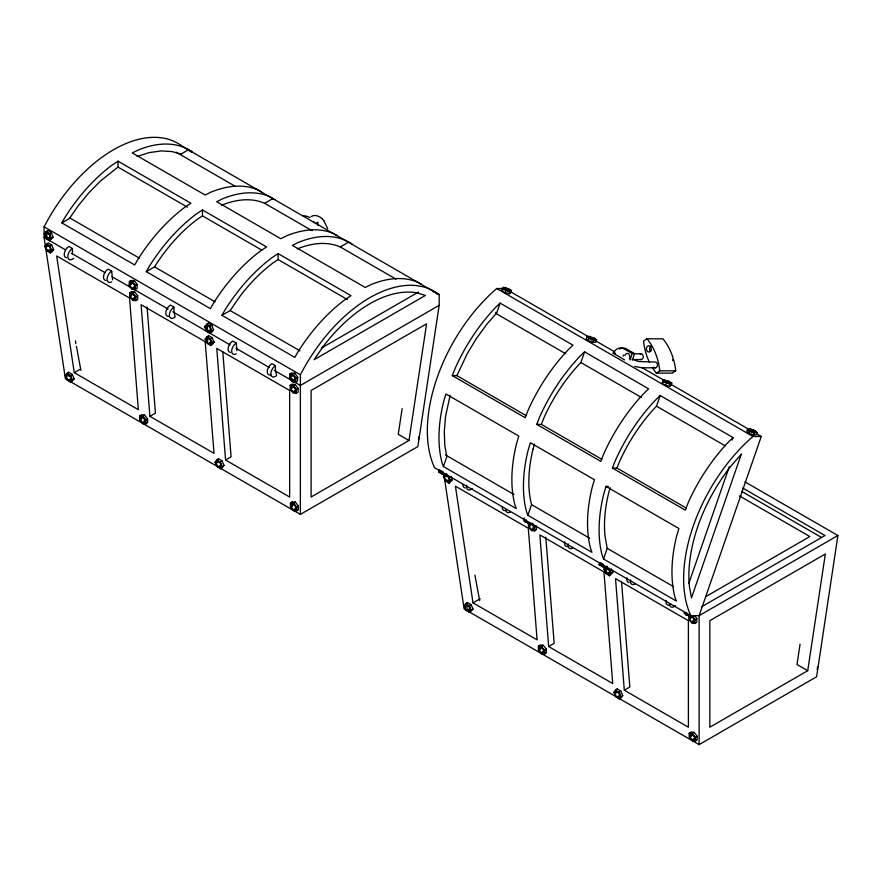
<?xml version="1.0" encoding="UTF-8"?>
<svg xmlns="http://www.w3.org/2000/svg" width="882" height="882" viewBox="0 0 882 882"><rect width="100%" height="100%" fill="white"/><g stroke="black" fill="none" stroke-linecap="round" stroke-linejoin="round"><path stroke-width="1.32" d="M129.356 281.479L129.07 285.382L132.002 289.406L135.222 289.539L136.997 288.491L137.283 284.588L134.351 280.564L131.131 280.432L129.356 281.479L132.565 281.601L134.351 280.564M129.808 285.404L130.029 282.405L130.922 281.876L130.701 284.886L129.808 285.404L132.068 288.513L135.442 288.094L132.068 288.513M134.549 288.612L134.759 285.603L132.498 282.505L130.029 282.405M135.222 289.539L135.497 285.636L132.565 281.601M289.781 374.1L289.505 378.003L292.438 382.038L295.657 382.16L297.432 381.123L297.708 377.22L294.775 373.185L291.567 373.053L289.781 374.1L293 374.233L294.775 373.185M290.465 375.026L292.934 375.126L295.194 378.235L294.974 381.233L292.504 381.134L290.244 378.036L290.465 375.026L293.827 374.607M291.347 374.508L291.137 377.507L290.244 378.036M295.657 382.16L295.933 378.257L293 374.233M402.159 408.509L398.267 434.297L408.994 440.482L426.59 323.793L311.092 390.472L311.092 497.007L408.994 440.482M418.476 439.357L418.884 436.645M439.159 305.326L417.859 446.579L300.376 514.404L65.4 378.753L44.1 237.49L44.1 226.817A128.926 74.441 -60 0 1 182.883 146.688L439.159 294.643L439.159 305.326L300.376 385.445L274.148 370.308M800.073 644.147L797.008 664.499L807.725 670.695L825.332 554.006L709.834 620.685L709.834 727.209L807.725 670.695M817.217 669.57L817.625 666.847M744.926 481.859L837.9 535.528L816.6 676.792L699.117 744.617L464.141 608.955L443.867 474.494M450.129 395.268L445.575 416.348L444.296 431.309L444.793 445.3L446.832 456.7L443.414 466.556L516.301 508.627L514.856 504.592A128.926 74.441 -60 0 1 516.499 443.8L518.792 436.072L445.906 394L443.613 401.718A128.926 74.441 -60 0 0 441.97 462.51L443.414 466.556M533.081 449.059L534.58 444.021M606.011 486.434L603.718 494.152A128.926 74.441 -60 0 0 602.075 554.943L603.509 558.99L676.395 601.061L674.951 597.026A128.926 74.441 -60 0 1 676.593 536.223L678.886 528.505L606.011 486.434L608.304 486.434M610.223 487.691L608.723 492.74A118.144 68.212 -60 0 0 605.019 536.058L607.202 548.339L603.509 558.99M446.799 475.122L442.29 474.163L438.652 472.113L439.434 469.819M442.29 474.163L443.073 471.87L440.35 470.327M524.217 517.921L523.434 520.226L525.308 522.1L530.06 523.765L532.926 523.555M525.308 522.1L526.091 519.796M607.235 567.743L602.726 566.795L599.087 564.734L599.87 562.44M602.726 566.795L603.509 564.491L600.774 562.948M604.082 566.784L606.397 567.269L606.794 566.123M693.362 616.176L690.485 616.386L685.733 614.721L686.527 612.428M452.29 375.611L456.876 375.622L467.46 353.274L476.545 338.324L486.743 324.344L496.687 312.956L500.105 303.099L572.991 345.182L568.747 349.206A128.926 74.441 -60 0 0 528.23 409.976L525.165 417.693L452.29 375.611L455.355 367.893A128.926 74.441 -60 0 1 495.871 307.134L500.105 303.099M527.866 515.308L526.422 511.273A128.926 74.441 -60 0 1 528.064 450.47L530.358 442.753L594.446 479.753L592.153 487.47A128.926 74.441 -60 0 0 590.51 548.262L591.943 552.308L527.866 515.308L531.559 504.669A117.968 68.112 -60 0 1 533.081 449.059M536.73 424.374L541.327 424.374L543.83 418.068A117.968 68.112 -60 0 1 580.863 362.491L584.557 351.852L648.634 388.852L644.4 392.887A128.926 74.441 -60 0 0 603.883 453.646L600.818 461.363L536.73 424.374L539.795 416.646A128.926 74.441 -60 0 1 580.312 355.887L584.557 351.852M630.013 359.966L632.218 353.605L634.599 353.616L632.394 359.966M660.199 395.533L655.965 399.568A128.926 74.441 -60 0 0 615.449 460.327L612.384 468.044L616.981 468.044L619.473 461.749A117.968 68.112 -60 0 1 656.506 406.172L660.199 395.533L733.085 437.604L732.225 440.074M688.908 583.101L729.249 466.787M756.491 433.735L761.254 436.48L699.117 615.658L699.117 744.617M507.723 288.337L511.362 290.387L509.697 293.728L505.21 292.714L501.571 290.663L503.236 287.323L506.599 288.083M504.063 287.797L503.005 289.748L504.063 287.797L506.367 288.315M505.21 292.714L506.025 290.421L502.387 288.359M509.267 292.107L510.325 290.156L507.525 288.579M510.325 290.156L509.917 291.303L508.054 290.255M509.697 293.728L511.362 290.387M590.014 336.34L587.158 336.483L586.354 338.776L588.239 340.628L592.969 342.326L595.824 342.194L596.629 339.89L594.744 338.049M588.239 340.628L589.044 338.324L587.158 336.483M590.036 337.916L590.444 336.77L594.093 338.082L595.548 339.504L589.694 338.291L588.25 336.869L590.444 336.77M592.969 342.326L593.784 340.033L596.629 339.89M668.148 380.958L671.786 383.02L670.133 386.349L665.645 385.335L662.007 383.284L663.661 379.944L667.024 380.704M666.803 380.936L664.499 380.418L663.44 382.369M665.645 385.335L666.45 383.042L662.812 380.98M669.703 384.728L670.761 382.777L667.95 381.2M670.353 383.935L670.761 382.777M670.133 386.349L671.786 383.02M747.594 429.104L746.778 431.408L748.664 433.249L753.404 434.958L756.249 434.815L757.065 432.522L755.179 430.67L750.45 428.961L747.594 429.104L749.48 430.956L754.209 432.654L757.065 432.522M748.686 429.501L748.278 430.648L750.472 430.537L750.88 429.391L754.529 430.703L755.973 432.125L750.13 430.923L748.686 429.501L750.88 429.391M748.664 433.249L749.48 430.956M749.722 432.07L750.13 430.923M754.121 431.849L754.529 430.703M753.404 434.958L754.209 432.654M623.012 356.185L623.839 354.994M624.566 359.867L613.155 353.274L613.607 352.414A11.411 8.842 -89.9 0 1 624.202 348.985L632.218 353.605M61.839 222.881L64.959 217.413A128.926 74.441 -60 0 1 112.036 165.132L118.023 161.174L190.898 203.257L184.922 207.204A128.926 74.441 -60 0 0 137.846 259.484L134.714 264.964L61.839 222.881L69.469 218.471L78.3 205.638L89.126 192.485L100.713 180.755L118.023 167.106L118.023 161.174M146.28 271.634L149.411 266.166A128.926 74.441 -60 0 1 196.488 213.885L202.474 209.938L266.551 246.938L260.576 250.885A128.926 74.441 -60 0 0 213.499 303.165L210.368 308.634L146.28 271.634L154.526 266.882A117.968 68.112 -60 0 1 197.59 219.1L202.474 215.87L202.474 209.938M221.933 315.315L225.064 309.847A128.926 74.441 -60 0 1 272.141 257.566L278.117 253.608L351.003 295.69L345.016 299.637A128.926 74.441 -60 0 0 297.94 351.918L294.82 357.386L221.933 315.315L230.18 310.552L239.684 296.738A118.144 68.212 -60 0 1 273.233 262.77L278.117 259.54L278.117 253.608M44.739 246.343L48.102 242.87L51.674 245.02L53.648 249.452L52.049 251.712L50.274 252.914L46.713 250.764L44.739 246.343L46.514 245.141M45.555 246.839L47.672 244.49L45.555 246.839L47.077 250.245L49.822 251.899L50.704 251.304L48.874 250.19M49.822 251.899L51.939 249.551M50.274 252.914L53.648 249.452M66.944 373.45L65.345 375.721L67.319 380.142L70.88 382.303L74.253 378.83L72.28 374.409L68.708 372.248L66.944 373.45L70.505 375.611L72.478 380.032L70.88 382.303M67.12 374.519L68.708 372.248M66.161 376.217L67.396 374.475L70.141 376.129L71.663 379.536L70.428 381.289L67.682 379.624L66.161 376.217L67.054 375.622M205.164 338.964L208.538 335.491L212.099 337.652L214.072 342.073L212.485 344.344L210.71 345.546L207.138 343.385L205.164 338.964L206.939 337.762M205.991 339.46L208.097 337.111L205.991 339.46L207.502 342.866L210.258 344.52L212.364 342.172L210.258 344.52M210.71 345.546L214.072 342.073M215.098 462.179L218.46 458.706L222.032 460.867L224.006 465.288L222.407 467.559L220.632 468.761L217.071 466.6L215.098 462.179L218.46 458.706M215.914 462.675L217.137 460.933L219.894 462.587L221.415 465.994L220.18 467.747L217.435 466.082L215.914 462.675L216.807 462.08M220.632 468.761L224.006 465.288M443.47 476.545L445.068 474.284L448.64 476.434L450.614 480.855L449.015 483.127L445.443 480.977L443.47 476.545L445.245 475.343M444.296 477.041L446.413 474.692L444.296 477.041L445.818 480.447L448.563 482.112L449.445 481.506L447.615 480.403M448.563 482.112L450.68 479.764M450.9 476.335L452.378 479.654L449.015 483.127M465.674 603.663L464.086 605.934L466.06 610.355L469.621 612.516L472.995 609.043L471.021 604.622L467.449 602.461L465.674 603.663L469.246 605.824L471.22 610.245L469.621 612.516M465.861 604.732L467.449 602.461M464.902 606.43L466.126 604.677L468.882 606.342L470.393 609.749L469.169 611.491L466.424 609.837L464.902 606.43L465.784 605.824M603.905 569.177L605.504 566.906L609.065 569.055L611.039 573.487L609.451 575.748L605.879 573.598L603.905 569.177L605.68 567.975M604.721 569.673L606.838 567.324L604.721 569.673L606.243 573.079L608.988 574.733L609.881 574.138L608.051 573.024M608.988 574.733L611.105 572.385M611.336 568.967L612.814 572.275L609.451 575.748M613.839 692.392L617.202 688.919L620.774 691.08L622.736 695.501L621.149 697.772L619.373 698.974L615.801 696.813L613.839 692.392L617.202 688.919M614.655 692.888L615.879 691.135L618.624 692.8L620.145 696.207L618.921 697.949L616.176 696.295L614.655 692.888L615.537 692.282M619.373 698.974L622.736 695.501M46.018 231.503L44.177 233.917L45.908 238.504L49.469 240.665L53.074 237.192L51.354 232.616L47.793 230.456L46.018 231.503L49.579 233.664L51.299 238.239L49.469 240.665M44.993 234.414L46.415 232.55L49.149 234.215L50.483 237.743L49.072 239.606L46.327 237.942L44.993 234.414L47.297 232.032M204.613 326.549L208.229 323.088L211.79 325.238L213.51 329.824L211.68 332.238L209.894 333.286L206.333 331.125L204.613 326.549L206.388 325.502M205.429 327.046L206.84 325.182L209.585 326.836L210.908 330.364L209.497 332.238L206.763 330.574L205.429 327.046L207.733 324.653M209.894 333.286L213.51 329.824M438.652 472.113L439.523 471.01M446.634 473.799L445.961 474.648L443.646 474.163M599.087 564.734L599.947 563.642M606.397 567.269L607.07 566.42M501.571 290.663L502.42 289.616M662.007 383.284L662.856 382.248M664.499 380.418L663.848 381.222L670.111 383.582M733.085 437.604L728.841 441.639A128.926 74.441 -60 0 0 688.324 502.409L685.27 510.127L612.384 468.044M311.026 216.663C314.422 214.15 319.185 215.947 321.908 218.615M46.327 244.071L49.899 246.221L51.674 245.02M47.077 250.245L47.959 249.639M129.709 292.791L131.484 291.589L134.582 291.788L137.68 295.713L137.68 299.439L135.905 300.641L132.807 300.442L129.709 296.506L129.709 292.791L132.807 292.989L134.582 291.788M130.426 293.684L132.807 293.849L135.189 296.87L135.189 299.737L132.807 299.582L130.426 296.561L130.426 293.684L131.308 293.089L131.308 295.955M132.807 293.849L133.7 293.243M135.905 300.641L135.905 296.914L137.68 295.713M132.807 299.582L133.7 298.987M70.505 375.611L72.28 374.409M70.141 376.129L71.023 375.534M70.428 381.289L71.321 380.682L69.491 379.58M72.478 380.032L74.253 378.83M206.763 336.692L210.324 338.853L212.099 337.652M139.643 416.006L141.418 414.805L144.505 415.003L147.603 418.939L147.603 422.654L145.828 423.867L142.741 423.658L139.643 419.733L139.643 416.006L142.741 416.205L144.505 415.003M142.741 422.798L146.004 422.357L142.741 422.798L140.348 419.777L140.348 416.91L143.623 416.458M140.348 419.777L141.241 419.171L141.241 416.304M145.122 422.963L145.122 420.086L146.004 419.49M145.828 423.867L145.828 420.141L147.603 418.939M290.145 385.412L291.92 384.21L295.018 384.409L298.105 388.345L298.105 392.071L296.33 393.273L293.243 393.063L290.145 389.138L290.145 385.412L293.243 385.61L295.018 384.409M290.862 386.316L293.243 386.47L295.624 389.491L295.624 392.369L293.243 392.203L290.862 389.183L290.862 386.316L291.744 385.71L291.744 388.576M293.243 386.47L294.125 385.864M296.33 393.273L296.33 389.546L298.105 388.345M293.243 392.203L294.125 391.608M216.685 459.908L220.257 462.069L222.032 460.867M220.18 467.747L221.073 467.14L219.232 466.038M290.465 503.082L292.229 501.88L295.327 502.078L298.425 506.014L298.425 509.73L296.65 510.932L293.552 510.733L290.465 506.808L290.465 503.082L293.552 503.28L295.327 502.078M291.17 506.852L291.17 503.986L292.063 503.379L292.063 506.246L291.17 506.852L293.552 509.873L296.826 509.432L293.552 509.873M295.944 510.039L295.944 507.161L296.826 506.566M296.65 510.932L296.65 507.216L298.425 506.014M445.818 480.447L446.7 479.852M450.614 480.855L452.378 479.654M529.167 523.897L530.049 523.302L530.049 526.168L529.167 526.763L531.548 529.795L533.93 529.95L533.93 527.083L531.548 524.051L529.167 523.897L529.167 526.763M531.548 524.051L532.43 523.456M534.646 530.854L534.646 527.127L536.41 525.926L536.41 529.652L534.646 530.854L531.548 530.644L528.45 526.719L528.45 522.993M531.548 529.795L532.43 529.189M469.246 605.824L471.021 604.622M468.882 606.342L469.764 605.736M466.424 609.837L467.306 609.23L470.051 610.895L469.169 611.491M466.06 610.355L467.824 609.153M471.22 610.245L472.995 609.043M606.243 573.079L607.136 572.473M611.039 573.487L612.814 572.275M538.384 646.208L540.159 645.007L543.246 645.216L546.344 649.141L546.344 652.867L544.569 654.069L541.471 653.871L538.384 649.935L538.384 646.208L541.471 646.418L543.246 645.216M541.471 653.011L544.745 652.57L541.471 653.011L539.089 649.99L539.089 647.112L542.364 646.671M539.089 649.99L539.982 649.384L539.982 646.517M543.863 653.165L543.863 650.299L544.745 649.703M544.569 654.069L544.569 650.343L546.344 649.141M689.592 616.518L691.973 616.683L694.366 619.704L694.366 622.571L691.984 622.416L689.592 619.396L689.592 616.518L690.485 615.923L690.485 618.789M691.973 616.683L692.866 616.077M688.886 615.625L688.886 619.34L691.984 623.276L695.071 623.475L695.071 619.748L696.846 618.547L694.531 615.603M691.984 622.416L692.866 621.821M695.071 623.475L696.846 622.273L696.846 618.547M615.427 690.121L618.999 692.282L620.774 691.08M618.921 697.949L619.803 697.353L617.973 696.251M689.195 733.284L690.97 732.082L694.068 732.292L697.166 736.216L697.166 739.943L695.391 741.145L692.293 740.946L689.195 737.01L689.195 733.284L692.293 733.493L694.068 732.292M689.911 737.065L689.911 734.188L690.793 733.592L690.793 736.459L689.911 737.065L692.293 740.086L695.567 739.645L692.293 740.086M694.674 740.241L694.674 737.374L695.567 736.768M695.391 741.145L695.391 737.418L697.166 736.216M652.404 367.684A53.769 41.652 -89.9 0 0 656.318 373.119L672.238 373.141L675.7 370.826A53.769 41.652 -89.9 0 0 662.911 338.809L646.991 338.798L643.529 341.113A53.769 41.652 -89.9 0 0 649.306 362.028M656.318 373.119L659.78 370.815L675.7 370.826M49.579 233.664L51.354 232.616M49.149 234.215L50.042 233.697M46.327 237.942L47.22 237.423L49.954 239.088L49.072 239.606M51.299 238.239L53.074 237.192M134.759 285.603L135.652 285.084M135.497 285.636L137.283 284.588M206.443 324.124L210.004 326.285L211.79 325.238M209.585 326.836L210.478 326.318M206.763 330.574L207.645 330.044L210.39 331.709L209.497 332.238M295.194 378.235L296.087 377.705M295.933 378.257L297.708 377.22M292.504 381.134L293.397 380.616L291.887 378.543M137.14 156.478L148.904 152.674L161.152 150.899L171.979 151.55L180.81 154.185L188.45 149.786L185.319 147.922A128.926 74.441 -60 0 0 138.242 150.006L132.256 152.961L205.142 195.032L211.118 192.078A128.926 74.441 -60 0 1 258.205 190.005L261.326 191.857M221.591 205.241A117.968 68.112 -60 0 1 264.655 203.29L272.891 198.538L269.771 196.675A128.926 74.441 -60 0 0 222.694 198.759L216.707 201.713L280.796 238.713L286.771 235.759A128.926 74.441 -60 0 1 333.848 233.675L336.979 235.538M315.613 223.543L317.917 222.22L317.917 225.285M74.275 372.656L138.353 409.656L129.555 298.05L56.669 255.967L74.275 372.656L80.229 369.216M297.245 248.911A117.968 68.112 -60 0 1 340.298 246.971L348.544 242.219L345.413 240.356A128.926 74.441 -60 0 0 298.337 242.44L292.361 245.383L365.236 287.466L371.223 284.511A128.926 74.441 -60 0 1 418.3 282.438L421.431 284.291M149.918 416.326L214.006 453.326L205.208 341.72L141.12 304.72L149.918 416.326L155.441 413.14L147.062 306.98M321.324 348.136L418.421 292.074M225.572 460.007L289.649 497.007L289.649 390.472L216.774 348.401L225.572 460.007L231.084 456.821L222.826 352.017M473.006 602.858L537.094 639.858L528.296 528.252L455.41 486.18L473.006 602.858L480.161 598.735M548.659 646.539L612.736 683.539L603.938 571.933L539.861 534.933L548.659 646.539L554.172 643.353L545.804 537.193M705.611 596.728L809.841 536.554L739.524 495.96M701.488 606.849L825.012 535.528L742.688 488M837.9 535.528L699.117 615.658L690.838 615.647L434.572 467.692A128.926 74.441 -60 0 1 496.709 288.524L502.619 288.524M624.313 690.209L688.39 727.209L688.39 620.685L615.515 578.614L624.313 690.209L629.825 687.034L621.567 582.23M613.155 353.274L615.526 353.274M634.213 353.792L640.762 353.792M632.14 359.569L641.225 359.58M642.372 367.794L655.458 367.805M496.709 288.524L752.985 436.48L761.254 436.48M272.759 199.343L274.919 199.42M433.194 291.975L435.344 292.041L436.799 294.07M291.17 503.986L293.552 504.14L295.944 507.161M689.911 734.188L692.293 734.353L694.674 737.374M641.82 367.772L634.764 366.471M639.075 361.576L654.995 362.017A2.911 2.26 -89.9 0 1 657.388 365.743A2.911 2.26 -89.9 0 1 653.805 367.166M509.675 290.961L503.413 288.59M506.025 290.421L510.513 291.435M666.45 383.042L670.937 384.056M638.733 361.51L634.169 360.121M525.97 522.045L529.63 523.335M686.394 614.677L690.055 615.956M589.044 338.324L593.784 340.033M439.688 472.333L442.488 473.91M600.124 564.954L602.924 566.542M634.599 353.616L626.584 348.985A11.411 8.842 -89.9 0 0 619.318 349.018M509.752 291.281L588.415 336.703M595.571 340.827L614.644 351.841M642.063 367.662L664.708 380.737M670.662 384.188L748.145 428.917M495.662 312.36L496.687 312.956M495.905 313.452L565.748 353.77M580.863 362.502L641.379 397.44M656.506 406.172L725.158 445.807M179.796 153.6L180.81 154.185M176.146 152.2L235.329 186.367M264.644 203.301L312.118 230.709M340.298 246.971L395.93 279.098M741.63 491.351L821.572 537.502M118.023 167.106L187.381 207.149M202.474 215.87L261.8 250.124M278.117 259.54L347.475 299.582M456.876 375.622L526.234 415.665M541.327 424.374L601.844 459.313M616.981 468.044L686.328 508.087M69.579 217.832L139.411 258.15M154.526 266.882L215.054 301.82M230.18 310.552L300.012 350.871M445.421 454.936L514.074 494.57M531.559 504.669L589.705 538.24M607.202 548.339L673.484 586.607M44.1 226.817L300.376 374.773A128.926 74.441 -60 0 1 439.159 294.643M72.434 253.851L72.434 248.515L68.873 246.453A6.538 3.771 -60 0 0 64.408 252.991A6.538 3.771 -60 0 0 66.569 257.753M112.587 279.859L111.683 271.171L108.122 269.12A6.538 3.771 -60 0 0 103.657 275.658A6.538 3.771 -60 0 0 105.807 280.41M173.997 307.145A6.538 3.771 -60 0 0 169.41 315.833A6.538 3.771 -60 0 0 175.187 316.947L173.997 312.482L173.997 307.145L170.435 305.084A6.538 3.771 -60 0 0 165.849 312.382A6.538 3.771 -60 0 0 169.234 316.274M236.894 350.683L236.288 343.109L232.727 341.058A6.538 3.771 -60 0 0 228.262 347.596A6.538 3.771 -60 0 0 230.423 352.359M275.449 365.721A6.538 3.771 -60 0 0 270.862 374.409A6.538 3.771 -60 0 0 276.65 375.534L275.449 371.057L275.449 365.721L271.888 363.671A6.538 3.771 -60 0 0 267.312 370.958A6.538 3.771 -60 0 0 270.697 374.85M44.1 237.49L65.555 249.882M71.519 253.321L104.892 272.593M112.047 276.716L168.065 309.064M172.828 311.82L230.048 344.851M236.012 348.291L269.385 367.562M605.956 567.92L608.701 569.585L610.223 572.991M445.52 475.299L448.265 476.953L449.787 480.359M207.215 337.707L209.96 339.372L211.482 342.778M209.31 342.822L211.14 343.925M46.779 245.086L49.535 246.751L51.046 250.157M348.776 241.955L352.337 244.116M188.351 149.323L191.901 151.484M189.652 150.943L191.471 152.046M683.87 612.847L685.733 614.721M323.76 220.577L327.674 228.614M321.698 218.394L323.881 220.698M691.973 615.823L695.071 619.748M531.548 523.202L534.646 527.127M692.293 733.493L695.391 737.418M541.471 646.418L544.569 650.343M541.471 647.278L543.863 650.299M293.243 385.61L296.33 389.546M132.807 292.989L135.905 296.914M293.552 503.28L296.65 507.216M142.741 416.205L145.828 420.141M142.741 417.065L145.122 420.086M605.614 569.066L606.629 571.338M618.999 692.282L620.972 696.703M210.324 338.853L212.297 343.274M206.873 338.853L207.887 341.125M220.257 462.069L222.231 466.49M49.899 246.221L51.873 250.653M210.004 326.285L211.735 330.86M206.322 326.516L207.645 330.044M45.886 233.895L47.22 237.423M474.902 575.152L479.665 600.631M75.411 340.915L75.907 343.594M76.403 346.284L80.924 370.418M300.376 374.773L300.376 514.404M292.229 501.88L292.229 505.607M302.504 215.671A11.411 6.582 0 0 1 309.902 217.589M313.716 221.625A3.252 1.885 0 0 1 314.157 222.562M50.274 236.056A2.403 1.378 59.6 0 1 49.039 237.688M46.978 235.064A2.403 1.378 59.6 0 1 47.804 233.377A2.403 1.378 59.6 0 1 49.855 234.921M210.71 328.677A2.403 1.378 59.6 0 1 209.475 330.309M207.413 327.685A2.403 1.378 59.6 0 1 208.24 325.998A2.403 1.378 59.6 0 1 210.28 327.553M293.739 375.743A2.403 1.378 59.6 0 1 295.305 378.499A2.403 1.378 59.6 0 1 293.915 379.712M291.92 376.46A2.403 1.378 59.6 0 1 293.298 375.512M133.314 283.122A2.403 1.378 59.6 0 1 134.88 285.878A2.403 1.378 59.6 0 1 133.491 287.08M131.506 284.357A2.403 1.378 59.6 0 1 132.873 282.89M73.636 258.316A6.538 3.771 -60 0 1 67.848 257.191A6.538 3.771 -60 0 1 72.434 248.515M236.288 353.792A6.538 3.771 -60 0 1 231.668 351.124A6.538 3.771 -60 0 1 236.288 343.109M111.683 281.854A6.538 3.771 -60 0 1 107.064 279.186A6.538 3.771 -60 0 1 111.683 271.171M295.646 505.959A2.403 1.257 55.9 0 1 294.886 508.418M292.791 505.772A2.403 1.257 55.9 0 1 293.232 504.339M294.004 504.394A2.403 1.257 55.9 0 1 294.886 504.978M144.472 418.366A2.403 1.257 55.9 0 1 145.265 420.89A2.403 1.257 55.9 0 1 143.623 421.111M141.98 418.696A2.403 1.257 55.9 0 1 142.421 417.274M142.774 417.219A2.403 1.257 55.9 0 1 143.182 417.318M295.779 390.296A2.403 1.257 55.9 0 1 294.125 390.517M292.416 387.595A2.403 1.257 55.9 0 1 294.985 387.771M295.338 388.289A2.403 1.257 55.9 0 1 295.834 389.877M71.42 377.794A2.403 1.257 55.9 0 1 69.898 379.117M68.09 376.25A2.403 1.257 55.9 0 1 69.05 375.181A2.403 1.257 55.9 0 1 70.924 376.702M135.343 297.675A2.403 1.257 55.9 0 1 133.7 297.895M131.991 294.974A2.403 1.257 55.9 0 1 134.549 295.139M134.902 295.657A2.403 1.257 55.9 0 1 135.398 297.256M50.858 249.363A2.403 1.257 55.9 0 1 49.734 249.937M47.518 246.42A2.403 1.257 55.9 0 1 47.915 245.858M48.653 245.846A2.403 1.257 55.9 0 1 49.954 246.806M50.318 247.313A2.403 1.257 55.9 0 1 50.616 247.864M211.294 341.984A2.403 1.257 55.9 0 1 210.159 342.569M207.954 339.052A2.403 1.257 55.9 0 1 208.681 338.401M209.078 338.468A2.403 1.257 55.9 0 1 210.379 339.438M210.754 339.945A2.403 1.257 55.9 0 1 211.239 341.036M221.161 464.252A2.403 1.257 55.9 0 1 220.092 465.784M217.843 462.708A2.403 1.257 55.9 0 1 219.894 462.223M220.313 462.653A2.403 1.257 55.9 0 1 220.974 463.7M669.438 605.063A6.538 3.771 -60 0 1 666.164 600.41M675.392 605.736A6.538 3.771 -60 0 1 669.57 603.938M465.299 487.967A6.538 3.771 -60 0 1 462.995 484.67M472.366 488.529A6.538 3.771 -60 0 1 466.71 485.254M567.975 546.487A6.538 3.771 -60 0 1 564.701 541.835M572.727 548.031A6.538 3.771 -60 0 1 568.262 543.885M629.153 582.561A6.538 3.771 -60 0 1 627.003 577.798M635.029 584.005A6.538 3.771 -60 0 1 630.564 579.86M505.662 510.513A6.538 3.771 -60 0 1 502.244 507.337M510.424 512.056A6.538 3.771 -60 0 1 505.794 509.388M694.388 736.161A2.403 1.257 55.9 0 1 693.627 738.631M691.532 735.974A2.403 1.257 55.9 0 1 691.973 734.552M692.326 734.508A2.403 1.257 55.9 0 1 693.627 735.191M543.213 648.568A2.403 1.257 55.9 0 1 544.007 651.103A2.403 1.257 55.9 0 1 542.364 651.324M540.71 648.898A2.403 1.257 55.9 0 1 541.151 647.476M541.504 647.432A2.403 1.257 55.9 0 1 541.923 647.531M694.509 620.509A2.403 1.257 55.9 0 1 692.866 620.73M691.157 617.808A2.403 1.257 55.9 0 1 693.715 617.973M694.068 618.491A2.403 1.257 55.9 0 1 694.575 620.09M469.963 607.455A2.403 1.257 55.9 0 1 468.64 609.33M467.118 607.522A2.403 1.257 55.9 0 1 467.416 605.394A2.403 1.257 55.9 0 1 469.665 606.915M534.084 527.888A2.403 1.257 55.9 0 1 532.43 528.097M530.732 525.187A2.403 1.257 55.9 0 1 533.29 525.352M533.643 525.87A2.403 1.257 55.9 0 1 534.084 526.962M449.6 479.576A2.403 1.257 55.9 0 1 448.475 480.15M446.259 476.633A2.403 1.257 55.9 0 1 446.656 476.071M447.383 476.06A2.403 1.257 55.9 0 1 449.346 478.066M610.035 572.197A2.403 1.257 55.9 0 1 608.9 572.771M606.684 569.254A2.403 1.257 55.9 0 1 607.422 568.614M607.819 568.681A2.403 1.257 55.9 0 1 609.12 569.64M609.495 570.147A2.403 1.257 55.9 0 1 609.782 570.698M619.903 694.465A2.403 1.257 55.9 0 1 618.833 695.997M616.584 692.921A2.403 1.257 55.9 0 1 617.742 691.896M618.183 692.105A2.403 1.257 55.9 0 1 618.624 692.425M619.054 692.866A2.403 1.257 55.9 0 1 619.715 693.913M690.838 615.647A128.926 74.441 -60 0 1 752.985 436.48M624.996 355.347A3.252 2.525 -89.9 0 1 628.623 353.903A3.252 2.525 -89.9 0 1 629.263 358.731M640.189 353.969A2.911 2.26 -89.9 0 1 643.243 356.769A2.911 2.26 -89.9 0 1 640.067 359.349M646.991 338.798A53.769 41.652 -89.9 0 1 659.78 370.815M672.547 359.382A4.289 3.319 -89.9 0 1 672.613 360.495M650.707 351.532A3.12 2.426 -89.9 0 1 650.905 346.13M508.605 291.005A2.403 0.606 19.4 0 1 507.767 291.479M504.228 289.682A2.403 0.606 19.4 0 1 504.725 289.539M669.041 383.637A2.403 0.606 19.4 0 1 668.953 384.1M664.653 382.303A2.403 0.606 19.4 0 1 665.601 382.204M752.247 432.698A2.403 0.606 19.4 0 1 751.651 432.511M750.141 431.772A2.403 0.606 19.4 0 1 749.667 431.32M753.713 432.147A2.403 0.606 19.4 0 1 754.176 432.61M591.822 340.077A2.403 0.606 19.4 0 1 591.227 339.879M741.31 454.186L691.455 597.93L689.426 586.53A121.484 70.141 -60 0 1 731.376 465.586L741.31 454.186M322.922 346.88L314.091 359.713L425.444 295.426L416.613 292.791A121.484 70.141 -60 0 0 322.922 346.88M650.872 350.595A3.12 2.426 -89.9 0 0 648.954 345.777A3.12 2.426 -89.9 0 0 646.682 350.33A3.12 2.426 -89.9 0 0 650.872 350.595"/></g></svg>
